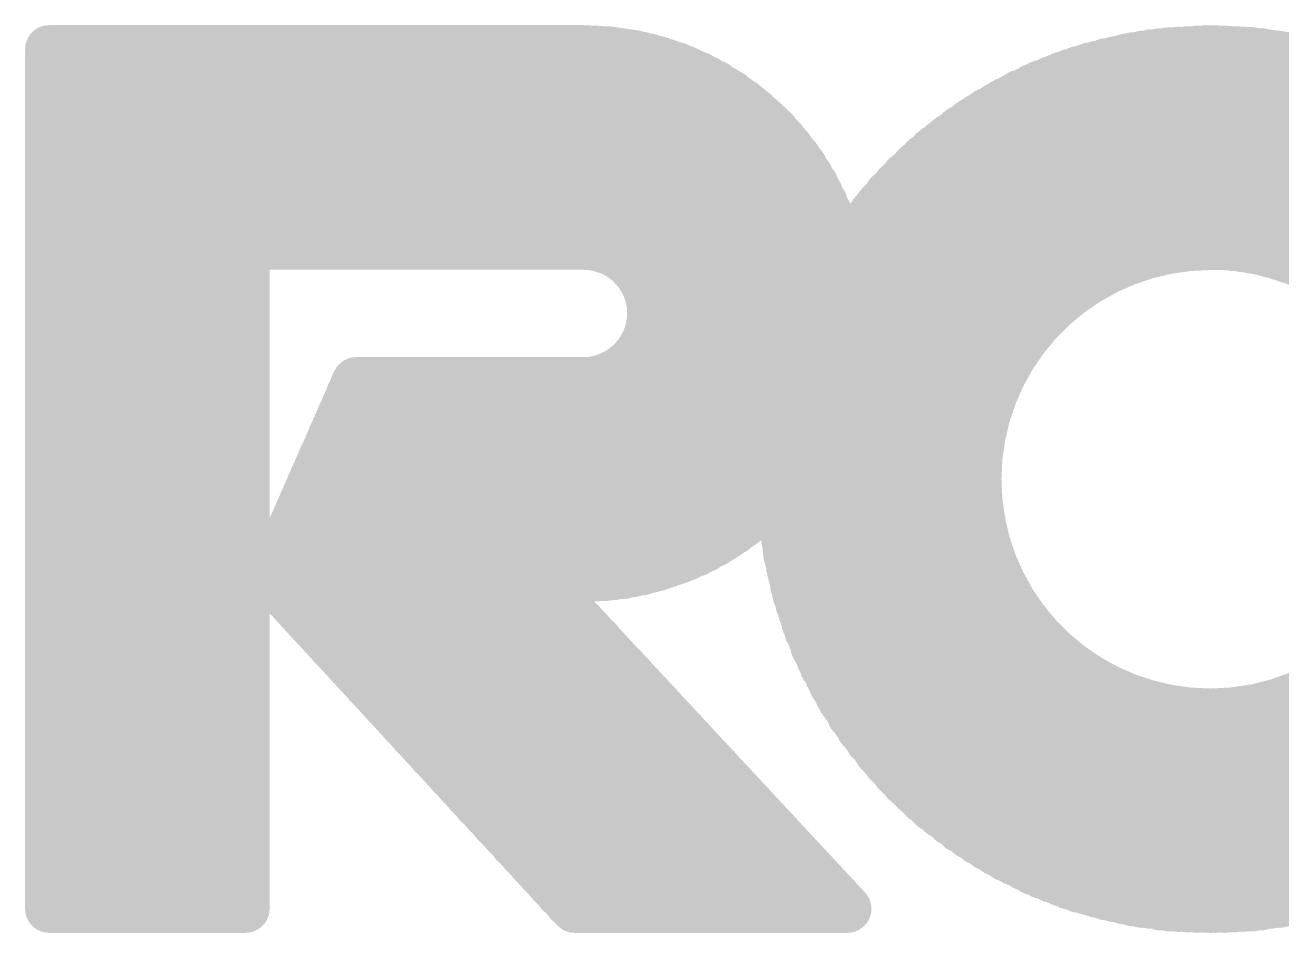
# Model space of a CAD drawing. Extents: x 98.7 to 156, y 84.7 to 176.7.
# Drawn here: x 126.7 to 129.315, y 136.45 to 138.338 of the extents above; entities that cross this region are included whole.
import ezdxf

# ---------------------------------------------------------------- set-up
doc = ezdxf.new("R2010")
doc.units = 0
doc.layers.get('0').update_dxf_attribs({"linetype": 'CONTINUOUS'})
doc.layers.add('SILK-TOP_PHO', color=14, linetype='CONTINUOUS')

# ---------------------------------------------------------------- blocks, each defined once
blk = doc.blocks.new('ROUND_1')
at = {"const_width": 0.050038}
blk.add_lwpolyline([(-0.025018, 0, 1), (0.025018, 0, 1)], format="xyb", close=True, dxfattribs=at)

msp = doc.modelspace()

# ---------------------------------------------------------------- linework, layer by layer
at = {"layer": 'SILK-TOP_PHO', "const_width": 0.100076}
for points in [[(126.750064, 138.288268), (127.861314, 138.288268)], [(126.750064, 138.288268), (126.750064, 136.500108)], [(126.750064, 138.27125), (127.997204, 138.27125)], [(126.769876, 138.288268), (126.769876, 136.500108)], [(126.788926, 138.288268), (126.788926, 136.500108)], [(126.807976, 138.288268), (126.807976, 136.500108)], [(126.826772, 138.288268), (126.826772, 136.500108)], [(126.845822, 138.288268), (126.845822, 136.500108)], [(126.864618, 138.288268), (126.864618, 136.500108)], [(126.883668, 138.288268), (126.883668, 136.500108)], [(126.902718, 138.288268), (126.902718, 136.500108)], [(126.921514, 138.288268), (126.921514, 136.500108)], [(126.940564, 138.288268), (126.940564, 136.500108)], [(126.95936, 138.288268), (126.95936, 136.500108)], [(126.97841, 138.288268), (126.97841, 136.500108)], [(126.99746, 138.288268), (126.99746, 136.500108)], [(127.016256, 138.288268), (127.016256, 136.500108)], [(127.035306, 138.288268), (127.035306, 136.500108)], [(127.054102, 138.288268), (127.054102, 136.500108)], [(127.073152, 138.288268), (127.073152, 136.500108)], [(127.091948, 138.288268), (127.091948, 136.500108)], [(127.110998, 138.288268), (127.110998, 136.500108)], [(127.130048, 138.288268), (127.130048, 136.500108)], [(127.148844, 138.288268), (127.148844, 136.500108)], [(127.167894, 138.288268), (127.167894, 137.879836)], [(127.18669, 138.288268), (127.18669, 137.879836)], [(127.20574, 138.288268), (127.20574, 137.879836)], [(127.22479, 138.288268), (127.22479, 137.879836)], [(127.243586, 138.288268), (127.243586, 137.879836)], [(127.262636, 138.288268), (127.262636, 137.879836)], [(127.281432, 138.288268), (127.281432, 137.879836)], [(127.300482, 138.288268), (127.300482, 137.879836)], [(127.319278, 138.288268), (127.319278, 137.879836)], [(127.338328, 138.288268), (127.338328, 137.879836)], [(127.357378, 138.288268), (127.357378, 137.879836)], [(127.376174, 138.288268), (127.376174, 137.879836)], [(127.395224, 138.288268), (127.395224, 137.879836)], [(127.41402, 138.288268), (127.41402, 137.879836)], [(127.43307, 138.288268), (127.43307, 137.879836)], [(127.45212, 138.288268), (127.45212, 137.879836)], [(127.470916, 138.288268), (127.470916, 137.879836)], [(127.489966, 138.288268), (127.489966, 137.879836)], [(127.508762, 138.288268), (127.508762, 137.879836)], [(127.527812, 138.288268), (127.527812, 137.879836)], [(127.546862, 138.288268), (127.546862, 137.879836)], [(127.565658, 138.288268), (127.565658, 137.879836)], [(127.584708, 138.288268), (127.584708, 137.879836)], [(127.603504, 138.288268), (127.603504, 137.879836)], [(127.622554, 138.288268), (127.622554, 137.879836)], [(127.64135, 138.288268), (127.64135, 137.879836)], [(127.6604, 138.288268), (127.6604, 137.879836)], [(127.67945, 138.288268), (127.67945, 137.879836)], [(127.698246, 138.288268), (127.698246, 137.879836)], [(127.717296, 138.288268), (127.717296, 137.879836)], [(127.736092, 138.288268), (127.736092, 137.879836)], [(127.755142, 138.288268), (127.755142, 137.879836)], [(127.774192, 138.288268), (127.774192, 137.879836)], [(127.792988, 138.288268), (127.792988, 137.879836)], [(127.812038, 138.288268), (127.812038, 137.879836)], [(127.830834, 138.288268), (127.830834, 137.879836)], [(127.849884, 138.288268), (127.849884, 137.879836)], [(127.86868, 138.287252), (127.86868, 137.87882)], [(127.88773, 138.287252), (127.88773, 137.876788)], [(127.90678, 138.285982), (127.90678, 137.871454)], [(127.925576, 138.28395), (127.925576, 137.864088)], [(127.944626, 138.280902), (127.944626, 137.852404)], [(127.963422, 138.2776), (127.963422, 137.83564)], [(127.982472, 138.274552), (127.982472, 137.81024)], [(128.001522, 138.269218), (128.001522, 137.75563)], [(128.020318, 138.263884), (128.020318, 137.212578)], [(128.967738, 138.265154), (128.967738, 137.836656)], [(128.986534, 138.269218), (128.986534, 137.845038)], [(128.9939, 138.27125), (129.339086, 138.27125)], [(129.005584, 138.273536), (129.005584, 137.852404)], [(129.02438, 138.276584), (129.02438, 137.857738)], [(129.04343, 138.279886), (129.04343, 137.864088)], [(129.062226, 138.281918), (129.062226, 137.868152)], [(129.081276, 138.28395), (129.081276, 137.871454)], [(129.100326, 138.284966), (129.100326, 137.874502)], [(129.119122, 138.285982), (129.119122, 137.876788)], [(129.138172, 138.287252), (129.138172, 137.87882)], [(129.156968, 138.288268), (129.156968, 137.87882)], [(129.176018, 138.287252), (129.176018, 137.87882)], [(129.195068, 138.287252), (129.195068, 137.87882)], [(129.213864, 138.285982), (129.213864, 137.876788)], [(129.232914, 138.284966), (129.232914, 137.874502)], [(129.25171, 138.28395), (129.25171, 137.871454)], [(129.27076, 138.281918), (129.27076, 137.868152)], [(129.289556, 138.278616), (129.289556, 137.863072)], [(129.308606, 138.276584), (129.308606, 137.857738)], [(129.327656, 138.273536), (129.327656, 137.851388)], [(129.346452, 138.269218), (129.346452, 137.845038)], [(126.750064, 138.252454), (128.057148, 138.252454)], [(128.039368, 138.257788), (128.039368, 137.218928)], [(128.058164, 138.251438), (128.058164, 137.225278)], [(128.077214, 138.244072), (128.077214, 137.232644)], [(128.872996, 138.238738), (128.872996, 137.780776)], [(128.891792, 138.245088), (128.891792, 137.794492)], [(128.910842, 138.250422), (128.910842, 137.807192)], [(128.915922, 138.252454), (129.417064, 138.252454)], [(128.929638, 138.255502), (128.929638, 137.817606)], [(128.948688, 138.260836), (128.948688, 137.828274)], [(126.750064, 138.233404), (128.101344, 138.233404)], [(126.750064, 138.214608), (128.137158, 138.214608)], [(128.096264, 138.23442), (128.096264, 137.241026)], [(128.11506, 138.226038), (128.11506, 137.250424)], [(128.13411, 138.215624), (128.13411, 137.260838)], [(128.810766, 138.214608), (129.52222, 138.214608)], [(128.8161, 138.21664), (128.8161, 137.730484)], [(128.834896, 138.224006), (128.834896, 137.74928)], [(128.853946, 138.231372), (128.853946, 137.765028)], [(128.858264, 138.233404), (129.474976, 138.233404)], [(126.750064, 138.195558), (128.167638, 138.195558)], [(128.152906, 138.20394), (128.152906, 137.272522)], [(128.171956, 138.19124), (128.171956, 137.285222)], [(128.759204, 138.189208), (128.759204, 137.658856)], [(128.769618, 138.195558), (129.563368, 138.195558)], [(128.778254, 138.198606), (128.778254, 137.685018)], [(128.79705, 138.208258), (128.79705, 137.709402)], [(126.750064, 138.176508), (128.194054, 138.176508)], [(128.190752, 138.177778), (128.190752, 137.298938)], [(128.209802, 138.163046), (128.209802, 137.31367)], [(128.721358, 138.169142), (128.721358, 137.588244)], [(128.734058, 138.176508), (129.599182, 138.176508)], [(128.740154, 138.17981), (128.740154, 137.627106)], [(126.750064, 138.157712), (128.217168, 138.157712)], [(126.750064, 138.138662), (128.23825, 138.138662)], [(128.228852, 138.147044), (128.228852, 137.329418)], [(128.664462, 138.133582), (128.664462, 136.653778)], [(128.671828, 138.138662), (129.661158, 138.138662)], [(128.683512, 138.146028), (128.683512, 137.446258)], [(128.701292, 138.157712), (129.631694, 138.157712)], [(128.702308, 138.157712), (128.702308, 137.537698)], [(126.750064, 138.119866), (128.258316, 138.119866)], [(128.247648, 138.129264), (128.247648, 137.347198)], [(128.266698, 138.109198), (128.266698, 137.367264)], [(128.626616, 138.10615), (128.626616, 136.680956)], [(128.644396, 138.119866), (129.68859, 138.119866)], [(128.645666, 138.120882), (128.645666, 136.666224)], [(126.750064, 138.100816), (128.27508, 138.100816)], [(126.750064, 138.08202), (128.290828, 138.08202)], [(128.285494, 138.0871), (128.285494, 137.237724)], [(128.59512, 138.08202), (129.73812, 138.08202)], [(128.607566, 138.091418), (128.607566, 136.695688)], [(128.61925, 138.100816), (129.713736, 138.100816)], [(126.750064, 138.06297), (128.30556, 138.06297)], [(128.304544, 138.06297), (128.304544, 137.154666)], [(128.56972, 138.059922), (128.56972, 136.727438)], [(128.573022, 138.06297), (129.760218, 138.06297)], [(128.58877, 138.076686), (128.58877, 136.71042)], [(126.750064, 138.04392), (128.319276, 138.04392)], [(128.323594, 138.035538), (128.323594, 137.094722)], [(128.550924, 138.041888), (128.550924, 136.745218)], [(128.552956, 138.04392), (129.78003, 138.04392)], [(126.750064, 138.025124), (128.33096, 138.025124)], [(126.750064, 138.006074), (128.34239, 138.006074)], [(128.34239, 138.004042), (128.34239, 137.045192)], [(128.512824, 138.004042), (128.512824, 136.783064)], [(128.51511, 138.006074), (129.81813, 138.006074)], [(128.531874, 138.024108), (128.531874, 136.763252)], [(128.53289, 138.025124), (129.800096, 138.025124)], [(126.750064, 137.987278), (128.351788, 137.987278)], [(128.494028, 137.98296), (128.494028, 136.804146)], [(128.497076, 137.987278), (129.83591, 137.987278)], [(126.750064, 137.968228), (128.36144, 137.968228)], [(128.36144, 137.966196), (128.36144, 137.004044)], [(128.474978, 137.960862), (128.474978, 136.826244)], [(128.481328, 137.968228), (129.851658, 137.968228)], [(126.750064, 137.949178), (128.369822, 137.949178)], [(126.750064, 137.930382), (128.377188, 137.930382)], [(128.450848, 137.930382), (129.882138, 137.930382)], [(128.456182, 137.936732), (128.456182, 136.850374)], [(128.46558, 137.949178), (129.867406, 137.949178)], [(126.750064, 137.911332), (128.383538, 137.911332)], [(128.380236, 137.918698), (128.380236, 136.967214)], [(128.437132, 137.911332), (128.437132, 136.875774)], [(128.437132, 137.911332), (129.895854, 137.911332)], [(126.750064, 137.892536), (128.389888, 137.892536)], [(126.750064, 137.873486), (127.158496, 137.873486)], [(127.158496, 137.879836), (127.158496, 136.500108)], [(127.158496, 137.879836), (127.861314, 137.879836)], [(127.903478, 137.873486), (128.394968, 137.873486)], [(128.411986, 137.873486), (129.088642, 137.873486)], [(128.418082, 137.882884), (128.418082, 136.903206)], [(128.424432, 137.892536), (129.908554, 137.892536)], [(129.244344, 137.873486), (129.921254, 137.873486)], [(126.750064, 137.85469), (127.158496, 137.85469)], [(127.942594, 137.85469), (129.011934, 137.85469)], [(128.399286, 137.85342), (128.399286, 136.933686)], [(129.321306, 137.85469), (129.932684, 137.85469)], [(126.750064, 137.83564), (127.158496, 137.83564)], [(127.964692, 137.83564), (128.964436, 137.83564)], [(126.750064, 137.81659), (127.158496, 137.81659)], [(126.750064, 137.797794), (127.158496, 137.797794)], [(127.979424, 137.81659), (128.927606, 137.81659)], [(127.989838, 137.797794), (128.89611, 137.797794)], [(126.750064, 137.778744), (127.158496, 137.778744)], [(127.997204, 137.778744), (128.869694, 137.778744)], [(126.750064, 137.759948), (127.158496, 137.759948)], [(126.750064, 137.740898), (127.158496, 137.740898)], [(128.001522, 137.759948), (128.847596, 137.759948)], [(128.002538, 137.740898), (128.826514, 137.740898)], [(126.750064, 137.721848), (127.158496, 137.721848)], [(128.001522, 137.720832), (128.001522, 137.207244)], [(128.002538, 137.721848), (128.808734, 137.721848)], [(126.750064, 137.703052), (127.158496, 137.703052)], [(127.99822, 137.703052), (128.79197, 137.703052)], [(126.750064, 137.684002), (127.158496, 137.684002)], [(126.750064, 137.665206), (127.158496, 137.665206)], [(127.982472, 137.666222), (127.982472, 137.20191)], [(127.982472, 137.665206), (128.763522, 137.665206)], [(127.99187, 137.684002), (128.777238, 137.684002)], [(126.750064, 137.646156), (127.158496, 137.646156)], [(127.963422, 137.640822), (127.963422, 137.198862)], [(127.968756, 137.646156), (128.751838, 137.646156)], [(126.750064, 137.627106), (127.158496, 137.627106)], [(127.925576, 137.612374), (127.925576, 137.192512)], [(127.944626, 137.624058), (127.944626, 137.194544)], [(127.947674, 137.627106), (128.740154, 137.627106)], [(126.750064, 137.60831), (127.158496, 137.60831)], [(126.750064, 137.58926), (127.158496, 137.58926)], [(127.388874, 137.597642), (127.208788, 137.188448)], [(127.384556, 137.58926), (128.722374, 137.58926)], [(127.388874, 137.597642), (127.861314, 137.597642)], [(127.395224, 137.597642), (127.395224, 136.986264)], [(127.41402, 137.597642), (127.41402, 136.965182)], [(127.43307, 137.597642), (127.43307, 136.945116)], [(127.45212, 137.597642), (127.45212, 136.924034)], [(127.470916, 137.597642), (127.470916, 136.904222)], [(127.489966, 137.597642), (127.489966, 136.88314)], [(127.508762, 137.597642), (127.508762, 136.862058)], [(127.527812, 137.597642), (127.527812, 136.841992)], [(127.546862, 137.597642), (127.546862, 136.82091)], [(127.565658, 137.597642), (127.565658, 136.801098)], [(127.584708, 137.597642), (127.584708, 136.780016)], [(127.603504, 137.597642), (127.603504, 136.75995)], [(127.622554, 137.597642), (127.622554, 136.738868)], [(127.64135, 137.597642), (127.64135, 136.717786)], [(127.6604, 137.597642), (127.6604, 136.697974)], [(127.67945, 137.597642), (127.67945, 136.676892)], [(127.698246, 137.597642), (127.698246, 136.656826)], [(127.717296, 137.597642), (127.717296, 136.635744)], [(127.736092, 137.597642), (127.736092, 136.615678)], [(127.755142, 137.597642), (127.755142, 136.59485)], [(127.774192, 137.597642), (127.774192, 137.195814)], [(127.792988, 137.597642), (127.792988, 137.192512)], [(127.812038, 137.597642), (127.812038, 137.19048)], [(127.830834, 137.597642), (127.830834, 137.189464)], [(127.849884, 137.597642), (127.849884, 137.188448)], [(127.86868, 137.597642), (127.86868, 137.189464)], [(127.88773, 137.599928), (127.88773, 137.189464)], [(127.90678, 137.605008), (127.90678, 137.19048)], [(127.915162, 137.60831), (128.730756, 137.60831)], [(126.750064, 137.570464), (127.158496, 137.570464)], [(127.376174, 137.570464), (127.376174, 137.00633)], [(127.376174, 137.570464), (128.713992, 137.570464)], [(126.750064, 137.551414), (127.158496, 137.551414)], [(126.750064, 137.532618), (127.158496, 137.532618)], [(127.360426, 137.532618), (128.701292, 137.532618)], [(127.368808, 137.551414), (128.707642, 137.551414)], [(126.750064, 137.513568), (127.158496, 137.513568)], [(127.352044, 137.513568), (128.695958, 137.513568)], [(127.357378, 137.527284), (127.357378, 137.027412)], [(126.750064, 137.494518), (127.158496, 137.494518)], [(127.338328, 137.484104), (127.338328, 137.047224)], [(127.343662, 137.494518), (128.691894, 137.494518)], [(126.750064, 137.475722), (127.158496, 137.475722)], [(126.750064, 137.456672), (127.158496, 137.456672)], [(127.326644, 137.456672), (128.685544, 137.456672)], [(127.33528, 137.475722), (128.687576, 137.475722)], [(126.750064, 137.437876), (127.158496, 137.437876)], [(127.318262, 137.437876), (128.683512, 137.437876)], [(127.319278, 137.440924), (127.319278, 137.068306)], [(126.750064, 137.418826), (127.158496, 137.418826)], [(127.30988, 137.418826), (128.681226, 137.418826)], [(126.750064, 137.399776), (127.158496, 137.399776)], [(126.750064, 137.38098), (127.158496, 137.38098)], [(127.293116, 137.38098), (128.681226, 137.38098)], [(127.300482, 137.397744), (127.300482, 137.089388)], [(127.301498, 137.399776), (128.681226, 137.399776)], [(126.750064, 137.36193), (127.158496, 137.36193)], [(127.281432, 137.353548), (127.281432, 137.109454)], [(127.28575, 137.36193), (128.261364, 137.36193)], [(128.273048, 137.36193), (128.682496, 137.36193)], [(126.750064, 137.343134), (127.158496, 137.343134)], [(126.750064, 137.324084), (127.158496, 137.324084)], [(127.268986, 137.324084), (128.222502, 137.324084)], [(127.277368, 137.343134), (128.243584, 137.343134)], [(128.274064, 137.343134), (128.683512, 137.343134)], [(128.27508, 137.324084), (128.68656, 137.324084)], [(128.683512, 137.342118), (128.683512, 136.641078)], [(126.750064, 137.305288), (127.158496, 137.305288)], [(127.26035, 137.305288), (128.199388, 137.305288)], [(127.262636, 137.310368), (127.262636, 137.130536)], [(128.277112, 137.305288), (128.689862, 137.305288)], [(126.750064, 137.286238), (127.158496, 137.286238)], [(127.251968, 137.286238), (128.173988, 137.286238)], [(128.279398, 137.286238), (128.69291, 137.286238)], [(126.750064, 137.267188), (127.158496, 137.267188)], [(126.750064, 137.248392), (127.158496, 137.248392)], [(127.235204, 137.248392), (128.109726, 137.248392)], [(127.243586, 137.267188), (127.243586, 137.150348)], [(127.243586, 137.267188), (128.143508, 137.267188)], [(128.28143, 137.267188), (128.698244, 137.267188)], [(128.284478, 137.248392), (128.703324, 137.248392)], [(128.702308, 137.250424), (128.702308, 136.629394)], [(126.750064, 137.229342), (127.158496, 137.229342)], [(127.22479, 137.224008), (127.22479, 137.17143)], [(127.226822, 137.229342), (128.067816, 137.229342)], [(128.28778, 137.229342), (128.709674, 137.229342)], [(126.750064, 137.210546), (127.158496, 137.210546)], [(126.750064, 137.191496), (127.158496, 137.191496)], [(127.211074, 137.191496), (127.768858, 137.191496)], [(127.21844, 137.210546), (128.012952, 137.210546)], [(127.761492, 137.197846), (128.410716, 136.500108)], [(127.809752, 137.191496), (127.910844, 137.191496)], [(128.291844, 137.210546), (128.71704, 137.210546)], [(128.296162, 137.191496), (128.725422, 137.191496)], [(128.721358, 137.198862), (128.721358, 136.617964)], [(126.750064, 137.172446), (127.158496, 137.172446)], [(127.208788, 137.188448), (127.843534, 136.500108)], [(127.22479, 137.172446), (127.785622, 137.172446)], [(127.774192, 137.18413), (127.774192, 136.574784)], [(128.300226, 137.172446), (128.735074, 137.172446)], [(126.750064, 137.15365), (127.158496, 137.15365)], [(127.241554, 137.15365), (127.803656, 137.15365)], [(127.792988, 137.164064), (127.792988, 136.553702)], [(127.812038, 137.142982), (127.812038, 136.53262)], [(128.30556, 137.15365), (128.744472, 137.15365)], [(128.740154, 137.161016), (128.740154, 136.607296)], [(126.750064, 137.1346), (127.158496, 137.1346)], [(126.750064, 137.115804), (127.158496, 137.115804)], [(127.259334, 137.1346), (127.821436, 137.1346)], [(127.277368, 137.115804), (127.839216, 137.115804)], [(127.830834, 137.12317), (127.830834, 136.512554)], [(128.310894, 137.1346), (128.756156, 137.1346)], [(128.317244, 137.115804), (128.768602, 137.115804)], [(128.759204, 137.12952), (128.759204, 136.597898)], [(126.750064, 137.096754), (127.158496, 137.096754)], [(127.294132, 137.096754), (127.856234, 137.096754)], [(127.849884, 137.103104), (127.849884, 136.500108)], [(128.323594, 137.096754), (128.783334, 137.096754)], [(128.778254, 137.102088), (128.778254, 136.5885)], [(126.750064, 137.077704), (127.158496, 137.077704)], [(127.311912, 137.077704), (127.874014, 137.077704)], [(127.86868, 137.082022), (127.86868, 136.500108)], [(127.88773, 137.061956), (127.88773, 136.500108)], [(128.32969, 137.077704), (128.798066, 137.077704)], [(128.79705, 137.077704), (128.79705, 136.578848)], [(126.750064, 137.058908), (127.158496, 137.058908)], [(126.750064, 137.039858), (127.158496, 137.039858)], [(127.32893, 137.058908), (127.892048, 137.058908)], [(127.34671, 137.039858), (127.908812, 137.039858)], [(127.90678, 137.042144), (127.90678, 136.500108)], [(128.338326, 137.058908), (128.8161, 137.058908)], [(128.345692, 137.039858), (128.834896, 137.039858)], [(128.8161, 137.057892), (128.8161, 136.570466)], [(128.834896, 137.038842), (128.834896, 136.5631)], [(126.750064, 137.021062), (127.158496, 137.021062)], [(127.363728, 137.021062), (127.926592, 137.021062)], [(127.925576, 137.021062), (127.925576, 136.500108)], [(128.354074, 137.021062), (128.855978, 137.021062)], [(128.853946, 137.022078), (128.853946, 136.555734)], [(126.750064, 137.002012), (127.158496, 137.002012)], [(126.750064, 136.983216), (127.158496, 136.983216)], [(127.381508, 137.002012), (127.944626, 137.002012)], [(127.399288, 136.983216), (127.962406, 136.983216)], [(127.944626, 137.000996), (127.944626, 136.500108)], [(128.363472, 137.002012), (128.880362, 137.002012)], [(128.37287, 136.983216), (128.908556, 136.983216)], [(128.872996, 137.007346), (128.872996, 136.548368)], [(128.891792, 136.99363), (128.891792, 136.542018)], [(126.750064, 136.964166), (127.158496, 136.964166)], [(127.416306, 136.964166), (127.979424, 136.964166)], [(127.963422, 136.979914), (127.963422, 136.500108)], [(127.982472, 136.959848), (127.982472, 136.500108)], [(128.382522, 136.964166), (128.941322, 136.964166)], [(128.910842, 136.98093), (128.910842, 136.536938)], [(128.929638, 136.9695), (128.929638, 136.531604)], [(128.948688, 136.959848), (128.948688, 136.52627)], [(126.750064, 136.945116), (127.158496, 136.945116)], [(127.434086, 136.945116), (127.997204, 136.945116)], [(128.001522, 136.940036), (128.001522, 136.500108)], [(128.392936, 136.945116), (128.98247, 136.945116)], [(128.967738, 136.95045), (128.967738, 136.522206)], [(128.986534, 136.943084), (128.986534, 136.517888)], [(129.005584, 136.935718), (129.005584, 136.51357)], [(129.327656, 136.935718), (129.327656, 136.51484)], [(129.346452, 136.943084), (129.346452, 136.517888)], [(129.351786, 136.945116), (129.94005, 136.945116)], [(126.750064, 136.92632), (127.158496, 136.92632)], [(126.750064, 136.90727), (127.158496, 136.90727)], [(127.45085, 136.92632), (128.014984, 136.92632)], [(127.468884, 136.90727), (128.032002, 136.90727)], [(128.020318, 136.918954), (128.020318, 136.500108)], [(128.40462, 136.92632), (129.03708, 136.92632)], [(128.417066, 136.90727), (129.916936, 136.90727)], [(129.02438, 136.929368), (129.02438, 136.510522)], [(129.04343, 136.924034), (129.04343, 136.50849)], [(129.062226, 136.91997), (129.062226, 136.505188)], [(129.081276, 136.915652), (129.081276, 136.503156)], [(129.100326, 136.912604), (129.100326, 136.50214)], [(129.119122, 136.910572), (129.119122, 136.501124)], [(129.138172, 136.909302), (129.138172, 136.500108)], [(129.156968, 136.908286), (129.156968, 136.500108)], [(129.176018, 136.908286), (129.176018, 136.500108)], [(129.195068, 136.909302), (129.195068, 136.500108)], [(129.213864, 136.910572), (129.213864, 136.501124)], [(129.232914, 136.912604), (129.232914, 136.50214)], [(129.25171, 136.915652), (129.25171, 136.503156)], [(129.27076, 136.91997), (129.27076, 136.505188)], [(129.289556, 136.924034), (129.289556, 136.50849)], [(129.295906, 136.92632), (129.92862, 136.92632)], [(129.308606, 136.929368), (129.308606, 136.510522)], [(126.750064, 136.888474), (127.158496, 136.888474)], [(127.485648, 136.888474), (128.049782, 136.888474)], [(128.039368, 136.898888), (128.039368, 136.500108)], [(128.058164, 136.878822), (128.058164, 136.500108)], [(128.429766, 136.888474), (129.904236, 136.888474)], [(126.750064, 136.869424), (127.158496, 136.869424)], [(127.503682, 136.869424), (128.067816, 136.869424)], [(128.077214, 136.85774), (128.077214, 136.500108)], [(128.442466, 136.869424), (129.890774, 136.869424)], [(126.750064, 136.850374), (127.158496, 136.850374)], [(126.750064, 136.831578), (127.158496, 136.831578)], [(127.520446, 136.850374), (128.085596, 136.850374)], [(127.538226, 136.831578), (128.10236, 136.831578)], [(128.096264, 136.837928), (128.096264, 136.500108)], [(128.457198, 136.850374), (129.877058, 136.850374)], [(128.47193, 136.831578), (129.86131, 136.831578)], [(126.750064, 136.812528), (127.158496, 136.812528)], [(127.55626, 136.812528), (128.120394, 136.812528)], [(128.11506, 136.816846), (128.11506, 136.500108)], [(128.487678, 136.812528), (129.845308, 136.812528)], [(126.750064, 136.793732), (127.158496, 136.793732)], [(126.750064, 136.774682), (127.158496, 136.774682)], [(127.573024, 136.793732), (128.138174, 136.793732)], [(127.591058, 136.774682), (128.155192, 136.774682)], [(128.13411, 136.79678), (128.13411, 136.500108)], [(128.152906, 136.776714), (128.152906, 136.500108)], [(128.504442, 136.793732), (129.82956, 136.793732)], [(128.52146, 136.774682), (129.81178, 136.774682)], [(126.750064, 136.755632), (127.158496, 136.755632)], [(127.607822, 136.755632), (128.172972, 136.755632)], [(128.171956, 136.755632), (128.171956, 136.500108)], [(128.540256, 136.755632), (129.79273, 136.755632)], [(126.750064, 136.736836), (127.158496, 136.736836)], [(127.625602, 136.736836), (128.190752, 136.736836)], [(128.190752, 136.73582), (128.190752, 136.500108)], [(128.560322, 136.736836), (129.772664, 136.736836)], [(126.750064, 136.717786), (127.158496, 136.717786)], [(126.750064, 136.69899), (127.158496, 136.69899)], [(127.64262, 136.717786), (128.208786, 136.717786)], [(127.6604, 136.69899), (128.22555, 136.69899)], [(128.209802, 136.714738), (128.209802, 136.500108)], [(128.228852, 136.694672), (128.228852, 136.500108)], [(128.581404, 136.717786), (129.751836, 136.717786)], [(128.604518, 136.69899), (129.728468, 136.69899)], [(126.750064, 136.67994), (127.158496, 136.67994)], [(127.67818, 136.67994), (128.243584, 136.67994)], [(128.247648, 136.674606), (128.247648, 136.500108)], [(128.628648, 136.67994), (129.704338, 136.67994)], [(126.750064, 136.661144), (127.158496, 136.661144)], [(126.750064, 136.642094), (127.158496, 136.642094)], [(127.695198, 136.661144), (128.261364, 136.661144)], [(127.712978, 136.642094), (128.278128, 136.642094)], [(128.266698, 136.653778), (128.266698, 136.500108)], [(128.655064, 136.661144), (129.677922, 136.661144)], [(128.683512, 136.642094), (129.650744, 136.642094)], [(126.750064, 136.623044), (127.158496, 136.623044)], [(127.729996, 136.623044), (128.296162, 136.623044)], [(128.285494, 136.633712), (128.285494, 136.500108)], [(128.713992, 136.623044), (129.618994, 136.623044)], [(126.750064, 136.604248), (127.158496, 136.604248)], [(127.747776, 136.604248), (128.313942, 136.604248)], [(128.304544, 136.613646), (128.304544, 136.500108)], [(128.323594, 136.592564), (128.323594, 136.500108)], [(128.74752, 136.604248), (129.585466, 136.604248)], [(126.750064, 136.585198), (127.158496, 136.585198)], [(126.750064, 136.566402), (127.158496, 136.566402)], [(127.76454, 136.585198), (128.331976, 136.585198)], [(127.782574, 136.566402), (128.34874, 136.566402)], [(128.34239, 136.572498), (128.34239, 136.500108)], [(128.78562, 136.585198), (129.54762, 136.585198)], [(128.8288, 136.566402), (129.50444, 136.566402)], [(126.750064, 136.547352), (127.158496, 136.547352)], [(127.799338, 136.547352), (128.36652, 136.547352)], [(128.36144, 136.55167), (128.36144, 136.500108)], [(128.879092, 136.547352), (129.453894, 136.547352)], [(126.750064, 136.528302), (127.158496, 136.528302)], [(127.817118, 136.528302), (128.384554, 136.528302)], [(128.380236, 136.531604), (128.380236, 136.500108)], [(128.399286, 136.511538), (128.399286, 136.500108)], [(128.943354, 136.528302), (129.389632, 136.528302)], [(126.750064, 136.509506), (127.158496, 136.509506)], [(126.750064, 136.500108), (127.158496, 136.500108)], [(127.835152, 136.509506), (128.401318, 136.509506)], [(127.843534, 136.500108), (128.410716, 136.500108)], [(129.03708, 136.509506), (129.295906, 136.509506)]]:
    msp.add_lwpolyline(points, dxfattribs=at)
for points in [[(128.399286, 137.852404, 0.3541713), (127.86106, 138.288268)], [(129.16662, 138.287506, 0.2638121), (128.399286, 137.852658)], [(129.958338, 137.808716, 0.2782504), (129.16662, 138.288268)], [(128.002538, 137.738866, 0.4142177), (127.861314, 137.879836)], [(129.16662, 137.87882, 0.4142148), (128.681226, 137.39368)], [(129.652776, 137.39368, 0.4142136), (129.16662, 137.879836)], [(127.861314, 137.597642, 0.4126342), (128.002538, 137.738866)], [(128.681226, 137.39368, 0.4142136), (129.16662, 136.908286)], [(129.16662, 136.908286, 0.4122287), (129.65176, 137.39368)], [(127.861314, 137.188702, 0.2135174), (128.272882, 137.37376)], [(128.273048, 137.373614, 0.4075706), (129.16662, 136.500108)], [(127.761746, 137.197338, 0.045395), (127.861568, 137.188258)], [(129.167128, 136.500108, 0.2777389), (129.958084, 136.978136)]]:
    msp.add_lwpolyline(points, format="xyb", dxfattribs=at)

# ---------------------------------------------------------------- block references
at = {"layer": 'SILK-TOP_PHO'}
for p in [(126.750064, 138.288268), (126.750064, 138.288268), (126.750064, 138.27125), (126.769876, 138.288268), (126.788926, 138.288268), (126.807976, 138.288268), (126.826772, 138.288268), (126.845822, 138.288268), (126.864618, 138.288268), (126.883668, 138.288268), (126.902718, 138.288268), (126.921514, 138.288268), (126.940564, 138.288268), (126.95936, 138.288268), (126.97841, 138.288268), (126.99746, 138.288268), (127.016256, 138.288268), (127.035306, 138.288268), (127.054102, 138.288268), (127.073152, 138.288268), (127.091948, 138.288268), (127.110998, 138.288268), (127.130048, 138.288268), (127.148844, 138.288268), (127.167894, 138.288268), (127.18669, 138.288268), (127.20574, 138.288268), (127.22479, 138.288268), (127.243586, 138.288268), (127.262636, 138.288268), (127.281432, 138.288268), (127.300482, 138.288268), (127.319278, 138.288268), (127.338328, 138.288268), (127.357378, 138.288268), (127.376174, 138.288268), (127.395224, 138.288268), (127.41402, 138.288268), (127.43307, 138.288268), (127.45212, 138.288268), (127.470916, 138.288268), (127.489966, 138.288268), (127.508762, 138.288268), (127.527812, 138.288268), (127.546862, 138.288268), (127.565658, 138.288268), (127.584708, 138.288268), (127.603504, 138.288268), (127.622554, 138.288268), (127.64135, 138.288268), (127.6604, 138.288268), (127.67945, 138.288268), (127.698246, 138.288268), (127.717296, 138.288268), (127.736092, 138.288268), (127.755142, 138.288268), (127.774192, 138.288268), (127.792988, 138.288268), (127.812038, 138.288268), (127.830834, 138.288268), (127.849884, 138.288268), (127.86106, 138.288268), (127.861314, 138.288268), (127.861314, 138.288268), (127.86868, 138.287252), (127.88773, 138.287252), (127.90678, 138.285982), (127.925576, 138.28395), (127.944626, 138.280902), (127.963422, 138.2776), (127.982472, 138.274552), (127.997204, 138.27125), (128.001522, 138.269218), (128.020318, 138.263884), (128.967738, 138.265154), (128.986534, 138.269218), (128.9939, 138.27125), (129.005584, 138.273536), (129.02438, 138.276584), (129.04343, 138.279886), (129.062226, 138.281918), (129.081276, 138.28395), (129.100326, 138.284966), (129.119122, 138.285982), (129.138172, 138.287252), (129.156968, 138.288268), (129.16662, 138.288268), (129.16662, 138.288268), (129.16662, 138.287506), (129.176018, 138.287252), (129.195068, 138.287252), (129.213864, 138.285982), (129.232914, 138.284966), (129.25171, 138.28395), (129.27076, 138.281918), (129.289556, 138.278616), (129.308606, 138.276584), (129.327656, 138.273536), (129.339086, 138.27125), (129.346452, 138.269218), (126.750064, 138.252454), (128.039368, 138.257788), (128.057148, 138.252454), (128.058164, 138.251438), (128.077214, 138.244072), (128.872996, 138.238738), (128.891792, 138.245088), (128.910842, 138.250422), (128.915922, 138.252454), (128.929638, 138.255502), (128.948688, 138.260836), (126.750064, 138.233404), (126.750064, 138.214608), (128.096264, 138.23442), (128.101344, 138.233404), (128.11506, 138.226038), (128.13411, 138.215624), (128.137158, 138.214608), (128.810766, 138.214608), (128.8161, 138.21664), (128.834896, 138.224006), (128.853946, 138.231372), (128.858264, 138.233404), (126.750064, 138.195558), (128.152906, 138.20394), (128.167638, 138.195558), (128.171956, 138.19124), (128.759204, 138.189208), (128.769618, 138.195558), (128.778254, 138.198606), (128.79705, 138.208258), (126.750064, 138.176508), (128.190752, 138.177778), (128.194054, 138.176508), (128.209802, 138.163046), (128.721358, 138.169142), (128.734058, 138.176508), (128.740154, 138.17981), (126.750064, 138.157712), (126.750064, 138.138662), (128.217168, 138.157712), (128.228852, 138.147044), (128.23825, 138.138662), (128.664462, 138.133582), (128.671828, 138.138662), (128.683512, 138.146028), (128.701292, 138.157712), (128.702308, 138.157712), (126.750064, 138.119866), (128.247648, 138.129264), (128.258316, 138.119866), (128.266698, 138.109198), (128.626616, 138.10615), (128.644396, 138.119866), (128.645666, 138.120882), (126.750064, 138.100816), (126.750064, 138.08202), (128.27508, 138.100816), (128.285494, 138.0871), (128.290828, 138.08202), (128.59512, 138.08202), (128.607566, 138.091418), (128.61925, 138.100816), (126.750064, 138.06297), (128.304544, 138.06297), (128.30556, 138.06297), (128.56972, 138.059922), (128.573022, 138.06297), (128.58877, 138.076686), (126.750064, 138.04392), (128.319276, 138.04392), (128.323594, 138.035538), (128.550924, 138.041888), (128.552956, 138.04392), (126.750064, 138.025124), (126.750064, 138.006074), (128.33096, 138.025124), (128.34239, 138.006074), (128.34239, 138.004042), (128.512824, 138.004042), (128.51511, 138.006074), (128.531874, 138.024108), (128.53289, 138.025124), (126.750064, 137.987278), (128.351788, 137.987278), (128.494028, 137.98296), (128.497076, 137.987278), (126.750064, 137.968228), (128.36144, 137.968228), (128.36144, 137.966196), (128.474978, 137.960862), (128.481328, 137.968228), (126.750064, 137.949178), (126.750064, 137.930382), (128.369822, 137.949178), (128.377188, 137.930382), (128.450848, 137.930382), (128.456182, 137.936732), (128.46558, 137.949178), (126.750064, 137.911332), (128.380236, 137.918698), (128.383538, 137.911332), (128.437132, 137.911332), (128.437132, 137.911332), (126.750064, 137.892536), (126.750064, 137.873486), (127.158496, 137.879836), (127.158496, 137.879836), (127.158496, 137.873486), (127.167894, 137.879836), (127.18669, 137.879836), (127.20574, 137.879836), (127.22479, 137.879836), (127.243586, 137.879836), (127.262636, 137.879836), (127.281432, 137.879836), (127.300482, 137.879836), (127.319278, 137.879836), (127.338328, 137.879836), (127.357378, 137.879836), (127.376174, 137.879836), (127.395224, 137.879836), (127.41402, 137.879836), (127.43307, 137.879836), (127.45212, 137.879836), (127.470916, 137.879836), (127.489966, 137.879836), (127.508762, 137.879836), (127.527812, 137.879836), (127.546862, 137.879836), (127.565658, 137.879836), (127.584708, 137.879836), (127.603504, 137.879836), (127.622554, 137.879836), (127.64135, 137.879836), (127.6604, 137.879836), (127.67945, 137.879836), (127.698246, 137.879836), (127.717296, 137.879836), (127.736092, 137.879836), (127.755142, 137.879836), (127.774192, 137.879836), (127.792988, 137.879836), (127.812038, 137.879836), (127.830834, 137.879836), (127.849884, 137.879836), (127.861314, 137.879836), (127.861314, 137.879836), (127.861314, 137.879836), (127.86868, 137.87882), (127.88773, 137.876788), (127.903478, 137.873486), (127.90678, 137.871454), (128.389888, 137.892536), (128.394968, 137.873486), (128.411986, 137.873486), (128.418082, 137.882884), (128.424432, 137.892536), (129.081276, 137.871454), (129.088642, 137.873486), (129.100326, 137.874502), (129.119122, 137.876788), (129.138172, 137.87882), (129.156968, 137.87882), (129.16662, 137.879836), (129.16662, 137.879836), (129.16662, 137.87882), (129.176018, 137.87882), (129.195068, 137.87882), (129.213864, 137.876788), (129.232914, 137.874502), (129.244344, 137.873486), (129.25171, 137.871454), (126.750064, 137.85469), (127.158496, 137.85469), (127.925576, 137.864088), (127.942594, 137.85469), (127.944626, 137.852404), (128.399286, 137.85342), (128.399286, 137.852658), (128.399286, 137.852404), (128.399286, 137.852404), (128.986534, 137.845038), (129.005584, 137.852404), (129.011934, 137.85469), (129.02438, 137.857738), (129.04343, 137.864088), (129.062226, 137.868152), (129.27076, 137.868152), (129.289556, 137.863072), (129.308606, 137.857738), (129.321306, 137.85469), (129.327656, 137.851388), (129.346452, 137.845038), (126.750064, 137.83564), (127.158496, 137.83564), (127.963422, 137.83564), (127.964692, 137.83564), (128.948688, 137.828274), (128.964436, 137.83564), (128.967738, 137.836656), (126.750064, 137.81659), (126.750064, 137.797794), (127.158496, 137.81659), (127.158496, 137.797794), (127.979424, 137.81659), (127.982472, 137.81024), (127.989838, 137.797794), (128.891792, 137.794492), (128.89611, 137.797794), (128.910842, 137.807192), (128.927606, 137.81659), (128.929638, 137.817606), (126.750064, 137.778744), (127.158496, 137.778744), (127.997204, 137.778744), (128.869694, 137.778744), (128.872996, 137.780776), (126.750064, 137.759948), (126.750064, 137.740898), (127.158496, 137.759948), (127.158496, 137.740898), (128.001522, 137.759948), (128.001522, 137.75563), (128.002538, 137.740898), (128.826514, 137.740898), (128.834896, 137.74928), (128.847596, 137.759948), (128.853946, 137.765028), (126.750064, 137.721848), (127.158496, 137.721848), (128.001522, 137.720832), (128.002538, 137.738866), (128.002538, 137.738866), (128.002538, 137.738866), (128.002538, 137.721848), (128.808734, 137.721848), (128.8161, 137.730484), (126.750064, 137.703052), (127.158496, 137.703052), (127.99822, 137.703052), (128.79197, 137.703052), (128.79705, 137.709402), (126.750064, 137.684002), (126.750064, 137.665206), (127.158496, 137.684002), (127.158496, 137.665206), (127.982472, 137.666222), (127.982472, 137.665206), (127.99187, 137.684002), (128.763522, 137.665206), (128.777238, 137.684002), (128.778254, 137.685018), (126.750064, 137.646156), (127.158496, 137.646156), (127.963422, 137.640822), (127.968756, 137.646156), (128.751838, 137.646156), (128.759204, 137.658856), (126.750064, 137.627106), (127.158496, 137.627106), (127.925576, 137.612374), (127.944626, 137.624058), (127.947674, 137.627106), (128.740154, 137.627106), (128.740154, 137.627106), (126.750064, 137.60831), (126.750064, 137.58926), (127.158496, 137.60831), (127.158496, 137.58926), (127.384556, 137.58926), (127.388874, 137.597642), (127.388874, 137.597642), (127.395224, 137.597642), (127.41402, 137.597642), (127.43307, 137.597642), (127.45212, 137.597642), (127.470916, 137.597642), (127.489966, 137.597642), (127.508762, 137.597642), (127.527812, 137.597642), (127.546862, 137.597642), (127.565658, 137.597642), (127.584708, 137.597642), (127.603504, 137.597642), (127.622554, 137.597642), (127.64135, 137.597642), (127.6604, 137.597642), (127.67945, 137.597642), (127.698246, 137.597642), (127.717296, 137.597642), (127.736092, 137.597642), (127.755142, 137.597642), (127.774192, 137.597642), (127.792988, 137.597642), (127.812038, 137.597642), (127.830834, 137.597642), (127.849884, 137.597642), (127.861314, 137.597642), (127.861314, 137.597642), (127.86868, 137.597642), (127.88773, 137.599928), (127.90678, 137.605008), (127.915162, 137.60831), (128.721358, 137.588244), (128.722374, 137.58926), (128.730756, 137.60831), (126.750064, 137.570464), (127.158496, 137.570464), (127.376174, 137.570464), (127.376174, 137.570464), (128.713992, 137.570464), (126.750064, 137.551414), (126.750064, 137.532618), (127.158496, 137.551414), (127.158496, 137.532618), (127.360426, 137.532618), (127.368808, 137.551414), (128.701292, 137.532618), (128.702308, 137.537698), (128.707642, 137.551414), (126.750064, 137.513568), (127.158496, 137.513568), (127.352044, 137.513568), (127.357378, 137.527284), (128.695958, 137.513568), (126.750064, 137.494518), (127.158496, 137.494518), (127.338328, 137.484104), (127.343662, 137.494518), (128.691894, 137.494518), (126.750064, 137.475722), (126.750064, 137.456672), (127.158496, 137.475722), (127.158496, 137.456672), (127.326644, 137.456672), (127.33528, 137.475722), (128.685544, 137.456672), (128.687576, 137.475722), (126.750064, 137.437876), (127.158496, 137.437876), (127.318262, 137.437876), (127.319278, 137.440924), (128.683512, 137.446258), (128.683512, 137.437876), (126.750064, 137.418826), (127.158496, 137.418826), (127.30988, 137.418826), (128.681226, 137.418826), (126.750064, 137.399776), (126.750064, 137.38098), (127.158496, 137.399776), (127.158496, 137.38098), (127.293116, 137.38098), (127.300482, 137.397744), (127.301498, 137.399776), (128.681226, 137.399776), (128.681226, 137.39368), (128.681226, 137.39368), (128.681226, 137.39368), (128.681226, 137.38098), (126.750064, 137.36193), (127.158496, 137.36193), (127.281432, 137.353548), (127.28575, 137.36193), (128.261364, 137.36193), (128.266698, 137.367264), (128.272882, 137.37376), (128.273048, 137.373614), (128.273048, 137.373614), (128.273048, 137.36193), (128.682496, 137.36193), (126.750064, 137.343134), (126.750064, 137.324084), (127.158496, 137.343134), (127.158496, 137.324084), (127.268986, 137.324084), (127.277368, 137.343134), (128.222502, 137.324084), (128.228852, 137.329418), (128.243584, 137.343134), (128.247648, 137.347198), (128.274064, 137.343134), (128.27508, 137.324084), (128.683512, 137.343134), (128.683512, 137.342118), (128.68656, 137.324084), (126.750064, 137.305288), (127.158496, 137.305288), (127.26035, 137.305288), (127.262636, 137.310368), (128.190752, 137.298938), (128.199388, 137.305288), (128.209802, 137.31367), (128.277112, 137.305288), (128.689862, 137.305288), (126.750064, 137.286238), (127.158496, 137.286238), (127.251968, 137.286238), (128.152906, 137.272522), (128.171956, 137.285222), (128.173988, 137.286238), (128.279398, 137.286238), (128.69291, 137.286238), (126.750064, 137.267188), (126.750064, 137.248392), (127.158496, 137.267188), (127.158496, 137.248392), (127.235204, 137.248392), (127.243586, 137.267188), (127.243586, 137.267188), (128.109726, 137.248392), (128.11506, 137.250424), (128.13411, 137.260838), (128.143508, 137.267188), (128.28143, 137.267188), (128.284478, 137.248392), (128.698244, 137.267188), (128.702308, 137.250424), (128.703324, 137.248392), (126.750064, 137.229342), (127.158496, 137.229342), (127.22479, 137.224008), (127.226822, 137.229342), (128.039368, 137.218928), (128.058164, 137.225278), (128.067816, 137.229342), (128.077214, 137.232644), (128.096264, 137.241026), (128.285494, 137.237724), (128.28778, 137.229342), (128.709674, 137.229342), (126.750064, 137.210546), (126.750064, 137.191496), (127.158496, 137.210546), (127.158496, 137.191496), (127.211074, 137.191496), (127.21844, 137.210546), (127.761492, 137.197846), (127.761746, 137.197338), (127.768858, 137.191496), (127.774192, 137.195814), (127.792988, 137.192512), (127.809752, 137.191496), (127.910844, 137.191496), (127.925576, 137.192512), (127.944626, 137.194544), (127.963422, 137.198862), (127.982472, 137.20191), (128.001522, 137.207244), (128.012952, 137.210546), (128.020318, 137.212578), (128.291844, 137.210546), (128.296162, 137.191496), (128.71704, 137.210546), (128.721358, 137.198862), (128.725422, 137.191496), (126.750064, 137.172446), (127.158496, 137.172446), (127.208788, 137.188448), (127.22479, 137.172446), (127.22479, 137.17143), (127.774192, 137.18413), (127.785622, 137.172446), (127.812038, 137.19048), (127.830834, 137.189464), (127.849884, 137.188448), (127.861314, 137.188702), (127.861314, 137.188448), (127.861568, 137.188258), (127.86868, 137.189464), (127.88773, 137.189464), (127.90678, 137.19048), (128.300226, 137.172446), (128.735074, 137.172446), (126.750064, 137.15365), (127.158496, 137.15365), (127.241554, 137.15365), (127.243586, 137.150348), (127.792988, 137.164064), (127.803656, 137.15365), (127.812038, 137.142982), (128.304544, 137.154666), (128.30556, 137.15365), (128.740154, 137.161016), (128.744472, 137.15365), (126.750064, 137.1346), (126.750064, 137.115804), (127.158496, 137.1346), (127.158496, 137.115804), (127.259334, 137.1346), (127.262636, 137.130536), (127.277368, 137.115804), (127.821436, 137.1346), (127.830834, 137.12317), (127.839216, 137.115804), (128.310894, 137.1346), (128.317244, 137.115804), (128.756156, 137.1346), (128.759204, 137.12952), (128.768602, 137.115804), (126.750064, 137.096754), (127.158496, 137.096754), (127.281432, 137.109454), (127.294132, 137.096754), (127.300482, 137.089388), (127.849884, 137.103104), (127.856234, 137.096754), (128.323594, 137.096754), (128.323594, 137.094722), (128.778254, 137.102088), (128.783334, 137.096754), (126.750064, 137.077704), (127.158496, 137.077704), (127.311912, 137.077704), (127.319278, 137.068306), (127.86868, 137.082022), (127.874014, 137.077704), (127.88773, 137.061956), (128.32969, 137.077704), (128.79705, 137.077704), (128.798066, 137.077704), (126.750064, 137.058908), (126.750064, 137.039858), (127.158496, 137.058908), (127.158496, 137.039858), (127.32893, 137.058908), (127.338328, 137.047224), (127.34671, 137.039858), (127.892048, 137.058908), (127.90678, 137.042144), (127.908812, 137.039858), (128.338326, 137.058908), (128.34239, 137.045192), (128.345692, 137.039858), (128.8161, 137.058908), (128.8161, 137.057892), (128.834896, 137.039858), (128.834896, 137.038842), (126.750064, 137.021062), (127.158496, 137.021062), (127.357378, 137.027412), (127.363728, 137.021062), (127.925576, 137.021062), (127.926592, 137.021062), (128.354074, 137.021062), (128.853946, 137.022078), (128.855978, 137.021062), (126.750064, 137.002012), (126.750064, 136.983216), (127.158496, 137.002012), (127.158496, 136.983216), (127.376174, 137.00633), (127.381508, 137.002012), (127.395224, 136.986264), (127.399288, 136.983216), (127.944626, 137.002012), (127.944626, 137.000996), (127.962406, 136.983216), (128.36144, 137.004044), (128.363472, 137.002012), (128.37287, 136.983216), (128.872996, 137.007346), (128.880362, 137.002012), (128.891792, 136.99363), (128.908556, 136.983216), (126.750064, 136.964166), (127.158496, 136.964166), (127.41402, 136.965182), (127.416306, 136.964166), (127.963422, 136.979914), (127.979424, 136.964166), (127.982472, 136.959848), (128.380236, 136.967214), (128.382522, 136.964166), (128.910842, 136.98093), (128.929638, 136.9695), (128.941322, 136.964166), (128.948688, 136.959848), (126.750064, 136.945116), (127.158496, 136.945116), (127.43307, 136.945116), (127.434086, 136.945116), (127.997204, 136.945116), (128.001522, 136.940036), (128.392936, 136.945116), (128.399286, 136.933686), (128.967738, 136.95045), (128.98247, 136.945116), (128.986534, 136.943084), (129.005584, 136.935718), (129.327656, 136.935718), (129.346452, 136.943084), (129.351786, 136.945116), (126.750064, 136.92632), (126.750064, 136.90727), (127.158496, 136.92632), (127.158496, 136.90727), (127.45085, 136.92632), (127.45212, 136.924034), (127.468884, 136.90727), (127.470916, 136.904222), (128.014984, 136.92632), (128.020318, 136.918954), (128.032002, 136.90727), (128.40462, 136.92632), (128.417066, 136.90727), (129.02438, 136.929368), (129.03708, 136.92632), (129.04343, 136.924034), (129.062226, 136.91997), (129.081276, 136.915652), (129.100326, 136.912604), (129.119122, 136.910572), (129.138172, 136.909302), (129.156968, 136.908286), (129.16662, 136.908286), (129.16662, 136.908286), (129.16662, 136.908286), (129.176018, 136.908286), (129.195068, 136.909302), (129.213864, 136.910572), (129.232914, 136.912604), (129.25171, 136.915652), (129.27076, 136.91997), (129.289556, 136.924034), (129.295906, 136.92632), (129.308606, 136.929368), (126.750064, 136.888474), (127.158496, 136.888474), (127.485648, 136.888474), (127.489966, 136.88314), (128.039368, 136.898888), (128.049782, 136.888474), (128.058164, 136.878822), (128.418082, 136.903206), (128.429766, 136.888474), (126.750064, 136.869424), (127.158496, 136.869424), (127.503682, 136.869424), (127.508762, 136.862058), (128.067816, 136.869424), (128.077214, 136.85774), (128.437132, 136.875774), (128.442466, 136.869424), (126.750064, 136.850374), (126.750064, 136.831578), (127.158496, 136.850374), (127.158496, 136.831578), (127.520446, 136.850374), (127.527812, 136.841992), (127.538226, 136.831578), (128.085596, 136.850374), (128.096264, 136.837928), (128.10236, 136.831578), (128.456182, 136.850374), (128.457198, 136.850374), (128.47193, 136.831578), (128.474978, 136.826244), (126.750064, 136.812528), (127.158496, 136.812528), (127.546862, 136.82091), (127.55626, 136.812528), (127.565658, 136.801098), (128.11506, 136.816846), (128.120394, 136.812528), (128.487678, 136.812528), (128.494028, 136.804146), (126.750064, 136.793732), (126.750064, 136.774682), (127.158496, 136.793732), (127.158496, 136.774682), (127.573024, 136.793732), (127.584708, 136.780016), (127.591058, 136.774682), (128.13411, 136.79678), (128.138174, 136.793732), (128.152906, 136.776714), (128.155192, 136.774682), (128.504442, 136.793732), (128.512824, 136.783064), (128.52146, 136.774682), (126.750064, 136.755632), (127.158496, 136.755632), (127.603504, 136.75995), (127.607822, 136.755632), (128.171956, 136.755632), (128.172972, 136.755632), (128.531874, 136.763252), (128.540256, 136.755632), (126.750064, 136.736836), (127.158496, 136.736836), (127.622554, 136.738868), (127.625602, 136.736836), (128.190752, 136.736836), (128.190752, 136.73582), (128.550924, 136.745218), (128.560322, 136.736836), (128.56972, 136.727438), (126.750064, 136.717786), (126.750064, 136.69899), (127.158496, 136.717786), (127.158496, 136.69899), (127.64135, 136.717786), (127.64262, 136.717786), (127.6604, 136.69899), (127.6604, 136.697974), (128.208786, 136.717786), (128.209802, 136.714738), (128.22555, 136.69899), (128.228852, 136.694672), (128.581404, 136.717786), (128.58877, 136.71042), (128.604518, 136.69899), (128.607566, 136.695688), (126.750064, 136.67994), (127.158496, 136.67994), (127.67818, 136.67994), (127.67945, 136.676892), (128.243584, 136.67994), (128.247648, 136.674606), (128.626616, 136.680956), (128.628648, 136.67994), (126.750064, 136.661144), (126.750064, 136.642094), (127.158496, 136.661144), (127.158496, 136.642094), (127.695198, 136.661144), (127.698246, 136.656826), (127.712978, 136.642094), (128.261364, 136.661144), (128.266698, 136.653778), (128.278128, 136.642094), (128.645666, 136.666224), (128.655064, 136.661144), (128.664462, 136.653778), (128.683512, 136.642094), (126.750064, 136.623044), (127.158496, 136.623044), (127.717296, 136.635744), (127.729996, 136.623044), (128.285494, 136.633712), (128.296162, 136.623044), (128.683512, 136.641078), (128.702308, 136.629394), (128.713992, 136.623044), (128.721358, 136.617964), (126.750064, 136.604248), (127.158496, 136.604248), (127.736092, 136.615678), (127.747776, 136.604248), (127.755142, 136.59485), (128.304544, 136.613646), (128.313942, 136.604248), (128.323594, 136.592564), (128.740154, 136.607296), (128.74752, 136.604248), (128.759204, 136.597898), (126.750064, 136.585198), (126.750064, 136.566402), (127.158496, 136.585198), (127.158496, 136.566402), (127.76454, 136.585198), (127.774192, 136.574784), (127.782574, 136.566402), (128.331976, 136.585198), (128.34239, 136.572498), (128.34874, 136.566402), (128.778254, 136.5885), (128.78562, 136.585198), (128.79705, 136.578848), (128.8161, 136.570466), (128.8288, 136.566402), (126.750064, 136.547352), (127.158496, 136.547352), (127.792988, 136.553702), (127.799338, 136.547352), (128.36144, 136.55167), (128.36652, 136.547352), (128.834896, 136.5631), (128.853946, 136.555734), (128.872996, 136.548368), (128.879092, 136.547352), (128.891792, 136.542018), (126.750064, 136.528302), (127.158496, 136.528302), (127.812038, 136.53262), (127.817118, 136.528302), (127.830834, 136.512554), (128.380236, 136.531604), (128.384554, 136.528302), (128.399286, 136.511538), (128.910842, 136.536938), (128.929638, 136.531604), (128.943354, 136.528302), (128.948688, 136.52627), (128.967738, 136.522206), (128.986534, 136.517888), (129.005584, 136.51357), (129.327656, 136.51484), (129.346452, 136.517888), (126.750064, 136.509506), (126.750064, 136.500108), (126.769876, 136.500108), (126.788926, 136.500108), (126.807976, 136.500108), (126.826772, 136.500108), (126.845822, 136.500108), (126.864618, 136.500108), (126.883668, 136.500108), (126.902718, 136.500108), (126.921514, 136.500108), (126.940564, 136.500108), (126.95936, 136.500108), (126.97841, 136.500108), (126.99746, 136.500108), (127.016256, 136.500108), (127.035306, 136.500108), (127.054102, 136.500108), (127.073152, 136.500108), (127.091948, 136.500108), (127.110998, 136.500108), (127.130048, 136.500108), (127.148844, 136.500108), (127.158496, 136.509506), (127.158496, 136.500108), (127.158496, 136.500108), (127.835152, 136.509506), (127.843534, 136.500108), (127.849884, 136.500108), (127.86868, 136.500108), (127.88773, 136.500108), (127.90678, 136.500108), (127.925576, 136.500108), (127.944626, 136.500108), (127.963422, 136.500108), (127.982472, 136.500108), (128.001522, 136.500108), (128.020318, 136.500108), (128.039368, 136.500108), (128.058164, 136.500108), (128.077214, 136.500108), (128.096264, 136.500108), (128.11506, 136.500108), (128.13411, 136.500108), (128.152906, 136.500108), (128.171956, 136.500108), (128.190752, 136.500108), (128.209802, 136.500108), (128.228852, 136.500108), (128.247648, 136.500108), (128.266698, 136.500108), (128.285494, 136.500108), (128.304544, 136.500108), (128.323594, 136.500108), (128.34239, 136.500108), (128.36144, 136.500108), (128.380236, 136.500108), (128.399286, 136.500108), (128.401318, 136.509506), (128.410716, 136.500108), (128.410716, 136.500108), (129.02438, 136.510522), (129.03708, 136.509506), (129.04343, 136.50849), (129.062226, 136.505188), (129.081276, 136.503156), (129.100326, 136.50214), (129.119122, 136.501124), (129.138172, 136.500108), (129.156968, 136.500108), (129.16662, 136.500108), (129.16662, 136.500108), (129.167128, 136.500108), (129.176018, 136.500108), (129.195068, 136.500108), (129.213864, 136.501124), (129.232914, 136.50214), (129.25171, 136.503156), (129.27076, 136.505188), (129.289556, 136.50849), (129.295906, 136.509506), (129.308606, 136.510522)]:
    msp.add_blockref('ROUND_1', p, dxfattribs=at)

doc.saveas('drawing.dxf')
